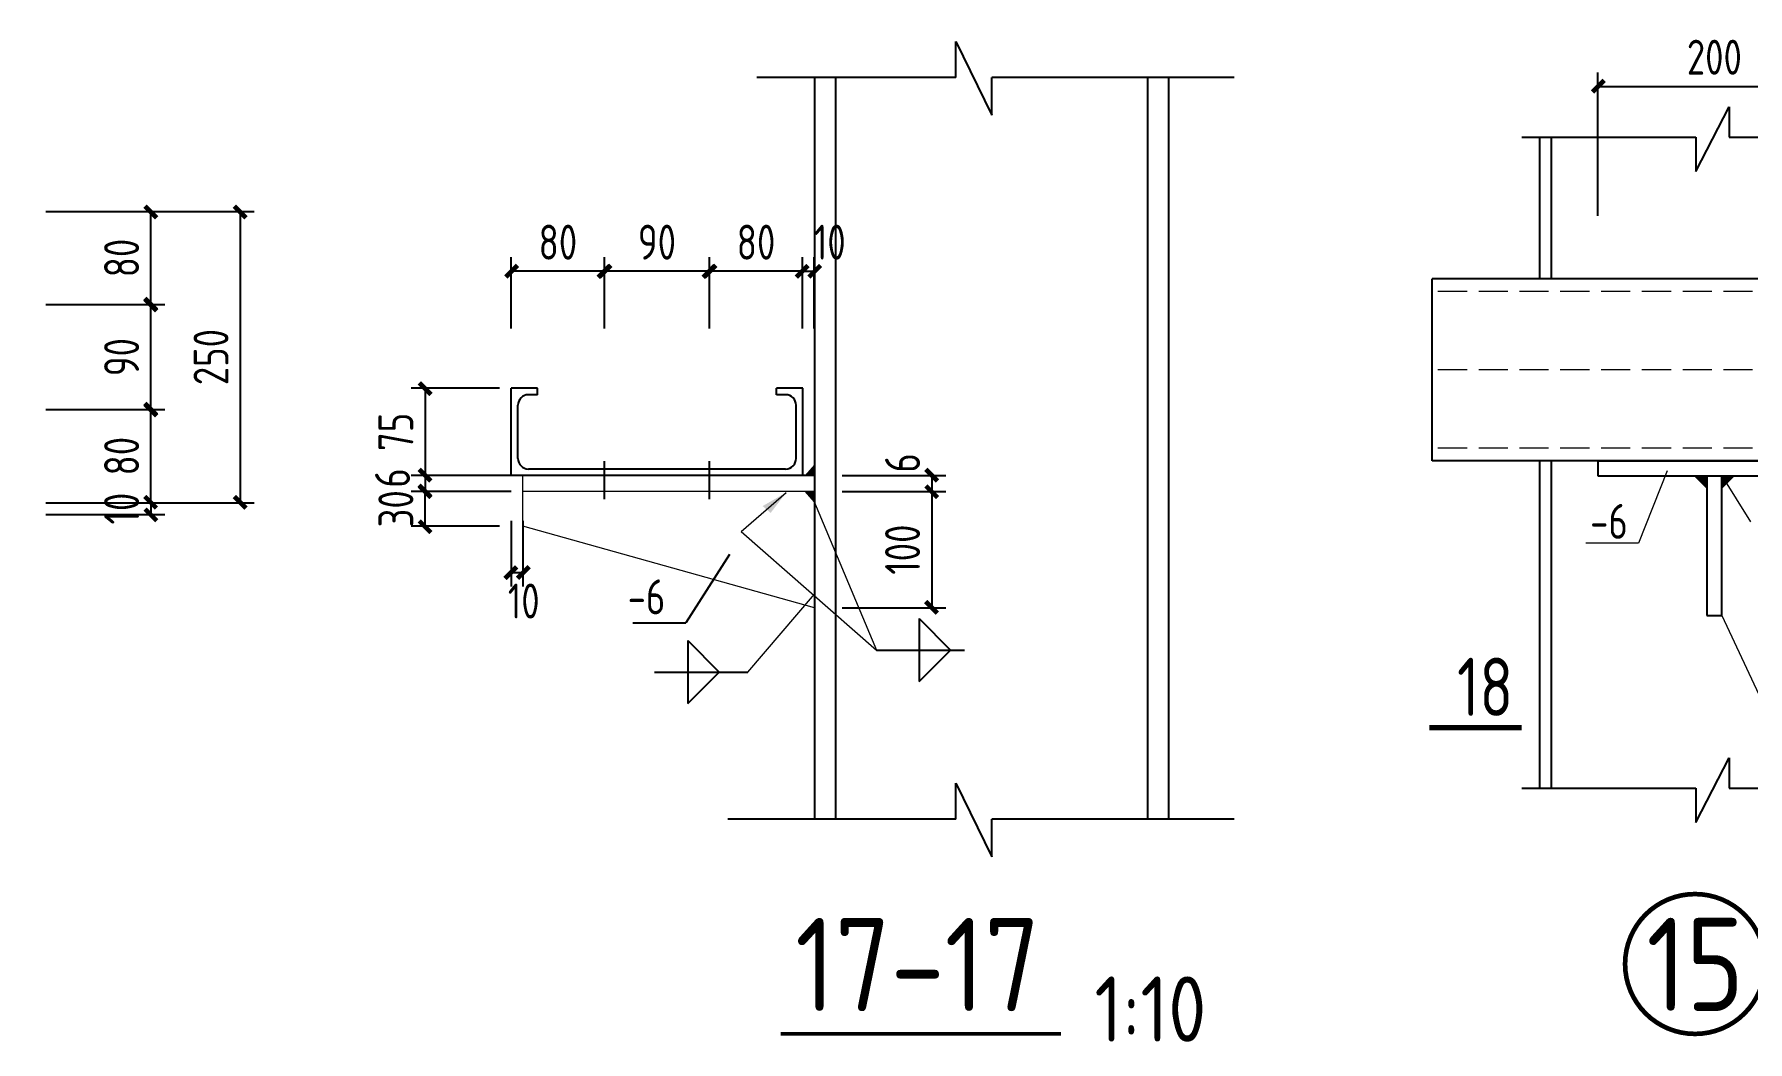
# Model space of a CAD drawing. Header units: millimetres. Extents: x 866309 to 879639, y 39442 to 44891.
# Drawn here: x 875485.7 to 875632.7, y 39644.2 to 39730.7 of the extents above; entities that cross this region are included whole.
import ezdxf

# ---------------------------------------------------------------- set-up
doc = ezdxf.new("R2010")
doc.units = ezdxf.units.MM
doc.header["$LTSCALE"] = 1000
doc.header["$MEASUREMENT"] = 0
doc.linetypes.add('DASH', pattern=[0.35, 0.25, -0.1])
for name, color, linetype, lineweight in [('1', 4, 'Continuous', 70), ('D3', 62, 'Continuous', 9), ('LZ', 64, 'Continuous', 9), ('数字', 3, 'Continuous', 9)]:
    doc.layers.add(name, color=color, linetype=linetype, lineweight=lineweight)
for name, color, linetype in [('D1', 112, 'Continuous'), ('D2', 6, 'Continuous'), ('DIM', 7, 'Continuous'), ('GJ', 6, 'Continuous'), ('PUB_DIM', 3, 'Continuous'), ('文字', 7, 'Continuous'), ('桩', 6, 'Continuous')]:
    doc.layers.add(name, color=color, linetype=linetype)
doc.styles.add('GBHZ', font='gbenor.shx', dxfattribs={"width": 0.9, "bigfont": 'gbcbig.shx'})
doc.dimstyles.new('Y10', dxfattribs={"dimscale": 0, "dimtxt": 3, "dimasz": 0.01, "dimexe": 1.2, "dimexo": 1, "dimgap": 1, "dimtad": 1, "dimdec": 0, "dimlfac": 10, "dimzin": 0, "dimdsep": 46, "dimtxsty": 'GBHZ', "dimblk1": 'DX', "dimblk2": 'DX', "dimsah": 1, "dimcen": 0.09, "dimdle": 1, "dimadec": 0, "dimazin": 0, "dimtfac": 1, "dimtdec": 0, "dimtix": 1, "dimtmove": 2, "dimatfit": 3, "dimldrblk": 'DX', "dimfxl": 0, "dimtolj": 1, "dimtzin": 0, "dimarcsym": 0})

# ---------------------------------------------------------------- blocks, each defined once
blk = doc.blocks.new('DX')
at = {"color": 0, "linetype": 'ByBlock', "const_width": 40}
blk.add_lwpolyline([(-54, -51), (46, 49)], dxfattribs=at)
blk = doc.blocks.new('*D3578')
at = {"layer": 'Defpoints', "color": 0, "linetype": 'ByBlock', "transparency": 16777216}
for p in [(875639.84, 39726.19), (875619.84, 39714.08), (875639.84, 39714.29)]:
    blk.add_point(p, dxfattribs=at)
at = {"layer": 'DIM', "color": 0, "linetype": 'ByBlock', "lineweight": -2, "transparency": 16777216}
for p, q in [((875619.84, 39715.08), (875619.84, 39727.39)), ((875639.84, 39715.29), (875639.84, 39727.39)), ((875619.85, 39726.19), (875639.83, 39726.19))]:
    blk.add_line(p, q, dxfattribs=at)
at = {"layer": 'DIM', "color": 0, "linetype": 'ByBlock', "lineweight": -2, "transparency": 16777216, "xscale": 0.01, "yscale": 0.01, "zscale": 0.01, "rotation": 180}
blk.add_blockref('DX', (875619.84, 39726.19), dxfattribs=at)
at = {"layer": 'DIM', "color": 0, "linetype": 'ByBlock', "lineweight": -2, "transparency": 16777216, "xscale": 0.01, "yscale": 0.01, "zscale": 0.01}
blk.add_blockref('DX', (875639.84, 39726.19), dxfattribs=at)
at = {"layer": 'DIM', "color": 0, "linetype": 'ByBlock', "transparency": 16777216, "insert": (875629.84, 39728.69), "char_height": 3, "attachment_point": 5, "style": 'GBHZ'}
blk.add_mtext('\\A1;200', dxfattribs=at)
blk = doc.blocks.new('*D4936')
at = {"layer": 'Defpoints', "color": 0, "linetype": 'ByBlock', "transparency": 16777216}
for p in [(875490.12, 39715.45), (875490.12, 39690.46), (875503.36, 39690.46)]:
    blk.add_point(p, dxfattribs=at)
at = {"layer": 'dim', "color": 0, "linetype": 'ByBlock', "lineweight": -2, "transparency": 16777216}
for p, q in [((875491.12, 39715.45), (875504.56, 39715.45)), ((875503.36, 39715.44), (875503.36, 39690.47)), ((875491.12, 39690.46), (875504.56, 39690.46))]:
    blk.add_line(p, q, dxfattribs=at)
at = {"layer": 'dim', "color": 0, "linetype": 'ByBlock', "lineweight": -2, "transparency": 16777216, "xscale": 0.01, "yscale": 0.01, "zscale": 0.01}
for p, rotation in [((875503.36, 39715.45), 90), ((875503.36, 39690.46), 270)]:
    blk.add_blockref('DX', p, dxfattribs=dict(at, rotation=rotation))
at = {"layer": 'dim', "color": 0, "linetype": 'ByBlock', "transparency": 16777216, "insert": (875500.86, 39702.96), "char_height": 3, "attachment_point": 5, "rotation": 90, "style": 'GBHZ'}
blk.add_mtext('\\A1;250', dxfattribs=at)
blk = doc.blocks.new('*D4937')
at = {"layer": 'Defpoints', "color": 0, "linetype": 'ByBlock', "transparency": 16777216}
for p in [(875485.7, 39715.45), (875495.69, 39715.45), (875485.7, 39707.46)]:
    blk.add_point(p, dxfattribs=at)
at = {"layer": 'dim', "color": 0, "linetype": 'ByBlock', "lineweight": -2, "transparency": 16777216}
for p, q in [((875486.7, 39715.45), (875496.89, 39715.45)), ((875495.69, 39707.47), (875495.69, 39715.44)), ((875486.7, 39707.46), (875496.89, 39707.46))]:
    blk.add_line(p, q, dxfattribs=at)
at = {"layer": 'dim', "color": 0, "linetype": 'ByBlock', "lineweight": -2, "transparency": 16777216, "xscale": 0.01, "yscale": 0.01, "zscale": 0.01}
for p, rotation in [((875495.69, 39715.45), 90), ((875495.69, 39707.46), 270)]:
    blk.add_blockref('DX', p, dxfattribs=dict(at, rotation=rotation))
at = {"layer": 'dim', "color": 0, "linetype": 'ByBlock', "transparency": 16777216, "insert": (875493.19, 39711.46), "char_height": 3, "attachment_point": 5, "rotation": 90, "style": 'GBHZ'}
blk.add_mtext('\\A1;80', dxfattribs=at)
blk = doc.blocks.new('*D4938')
at = {"layer": 'Defpoints', "color": 0, "linetype": 'ByBlock', "transparency": 16777216}
for p in [(875485.7, 39707.46), (875495.69, 39707.46), (875485.7, 39698.45)]:
    blk.add_point(p, dxfattribs=at)
at = {"layer": 'dim', "color": 0, "linetype": 'ByBlock', "lineweight": -2, "transparency": 16777216}
for p, q in [((875486.7, 39707.46), (875496.89, 39707.46)), ((875495.69, 39698.46), (875495.69, 39707.45)), ((875486.7, 39698.45), (875496.89, 39698.45))]:
    blk.add_line(p, q, dxfattribs=at)
at = {"layer": 'dim', "color": 0, "linetype": 'ByBlock', "lineweight": -2, "transparency": 16777216, "xscale": 0.01, "yscale": 0.01, "zscale": 0.01}
for p, rotation in [((875495.69, 39707.46), 90), ((875495.69, 39698.45), 270)]:
    blk.add_blockref('DX', p, dxfattribs=dict(at, rotation=rotation))
at = {"layer": 'dim', "color": 0, "linetype": 'ByBlock', "transparency": 16777216, "insert": (875493.19, 39702.96), "char_height": 3, "attachment_point": 5, "rotation": 90, "style": 'GBHZ'}
blk.add_mtext('\\A1;90', dxfattribs=at)
blk = doc.blocks.new('*D4939')
at = {"layer": 'Defpoints', "color": 0, "linetype": 'ByBlock', "transparency": 16777216}
for p in [(875485.7, 39698.45), (875495.69, 39698.45), (875485.7, 39690.46)]:
    blk.add_point(p, dxfattribs=at)
at = {"layer": 'dim', "color": 0, "linetype": 'ByBlock', "lineweight": -2, "transparency": 16777216}
for p, q in [((875486.7, 39698.45), (875496.89, 39698.45)), ((875495.69, 39690.47), (875495.69, 39698.44)), ((875486.7, 39690.46), (875496.89, 39690.46))]:
    blk.add_line(p, q, dxfattribs=at)
at = {"layer": 'dim', "color": 0, "linetype": 'ByBlock', "lineweight": -2, "transparency": 16777216, "xscale": 0.01, "yscale": 0.01, "zscale": 0.01}
for p, rotation in [((875495.69, 39698.45), 90), ((875495.69, 39690.46), 270)]:
    blk.add_blockref('DX', p, dxfattribs=dict(at, rotation=rotation))
at = {"layer": 'dim', "color": 0, "linetype": 'ByBlock', "transparency": 16777216, "insert": (875493.19, 39694.46), "char_height": 3, "attachment_point": 5, "rotation": 90, "style": 'GBHZ'}
blk.add_mtext('\\A1;80', dxfattribs=at)
blk = doc.blocks.new('*D4929')
at = {"layer": 'Defpoints', "color": 0, "linetype": 'ByBlock', "transparency": 16777216}
for p in [(875485.7, 39690.46), (875485.7, 39689.46), (875495.69, 39689.46)]:
    blk.add_point(p, dxfattribs=at)
at = {"layer": 'dim', "color": 0, "linetype": 'ByBlock', "lineweight": -2, "transparency": 16777216}
for p, q in [((875486.7, 39690.46), (875496.89, 39690.46)), ((875495.69, 39690.47), (875495.69, 39690.48)), ((875495.69, 39690.46), (875495.69, 39689.46)), ((875486.7, 39689.46), (875496.89, 39689.46)), ((875495.69, 39689.45), (875495.69, 39689.44))]:
    blk.add_line(p, q, dxfattribs=at)
at = {"layer": 'dim', "color": 0, "linetype": 'ByBlock', "lineweight": -2, "transparency": 16777216, "xscale": 0.01, "yscale": 0.01, "zscale": 0.01}
for p, rotation in [((875495.69, 39690.46), 270), ((875495.69, 39689.46), 90)]:
    blk.add_blockref('DX', p, dxfattribs=dict(at, rotation=rotation))
at = {"layer": 'dim', "color": 0, "linetype": 'ByBlock', "transparency": 16777216, "insert": (875493.19, 39689.96), "char_height": 3, "attachment_point": 5, "rotation": 90, "style": 'GBHZ'}
blk.add_mtext('\\A1;10', dxfattribs=at)
blk = doc.blocks.new('*D4940')
at = {"layer": 'Defpoints', "color": 0, "linetype": 'ByBlock', "transparency": 16777216}
for p in [(875526.62, 39700.29), (875519.22, 39692.79), (875526.62, 39692.79)]:
    blk.add_point(p, dxfattribs=at)
at = {"layer": 'DIM', "color": 0, "linetype": 'ByBlock', "lineweight": -2, "transparency": 16777216}
for p, q in [((875525.62, 39700.29), (875518.02, 39700.29)), ((875519.22, 39700.28), (875519.22, 39692.8)), ((875525.62, 39692.79), (875518.02, 39692.79))]:
    blk.add_line(p, q, dxfattribs=at)
at = {"layer": 'DIM', "color": 0, "linetype": 'ByBlock', "lineweight": -2, "transparency": 16777216, "xscale": 0.01, "yscale": 0.01, "zscale": 0.01}
for p, rotation in [((875519.22, 39700.29), 90), ((875519.22, 39692.79), 270)]:
    blk.add_blockref('DX', p, dxfattribs=dict(at, rotation=rotation))
at = {"layer": 'DIM', "color": 0, "linetype": 'ByBlock', "transparency": 16777216, "insert": (875516.72, 39696.54), "char_height": 3, "attachment_point": 5, "rotation": 90, "style": 'GBHZ'}
blk.add_mtext('\\A1;75', dxfattribs=at)
blk = doc.blocks.new('*D4941')
at = {"layer": 'Defpoints', "color": 0, "linetype": 'ByBlock', "transparency": 16777216}
for p in [(875543.62, 39710.32), (875543.62, 39704.41), (875551.62, 39704.41)]:
    blk.add_point(p, dxfattribs=at)
at = {"layer": 'DIM', "color": 0, "linetype": 'ByBlock', "lineweight": -2, "transparency": 16777216}
for p, q in [((875543.62, 39705.41), (875543.62, 39711.52)), ((875551.62, 39705.41), (875551.62, 39711.52)), ((875551.61, 39710.32), (875543.63, 39710.32))]:
    blk.add_line(p, q, dxfattribs=at)
at = {"layer": 'DIM', "color": 0, "linetype": 'ByBlock', "lineweight": -2, "transparency": 16777216, "xscale": 0.01, "yscale": 0.01, "zscale": 0.01, "rotation": 180}
blk.add_blockref('DX', (875543.62, 39710.32), dxfattribs=at)
at = {"layer": 'DIM', "color": 0, "linetype": 'ByBlock', "lineweight": -2, "transparency": 16777216, "xscale": 0.01, "yscale": 0.01, "zscale": 0.01}
blk.add_blockref('DX', (875551.62, 39710.32), dxfattribs=at)
at = {"layer": 'DIM', "color": 0, "linetype": 'ByBlock', "transparency": 16777216, "insert": (875547.62, 39712.82), "char_height": 3, "attachment_point": 5, "style": 'GBHZ'}
blk.add_mtext('\\A1;80', dxfattribs=at)
blk = doc.blocks.new('*D4942')
at = {"layer": 'Defpoints', "color": 0, "linetype": 'ByBlock', "transparency": 16777216}
for p in [(875534.62, 39710.32), (875534.62, 39704.41), (875543.62, 39704.41)]:
    blk.add_point(p, dxfattribs=at)
at = {"layer": 'DIM', "color": 0, "linetype": 'ByBlock', "lineweight": -2, "transparency": 16777216}
for p, q in [((875534.62, 39705.41), (875534.62, 39711.52)), ((875543.62, 39705.41), (875543.62, 39711.52)), ((875543.61, 39710.32), (875534.63, 39710.32))]:
    blk.add_line(p, q, dxfattribs=at)
at = {"layer": 'DIM', "color": 0, "linetype": 'ByBlock', "lineweight": -2, "transparency": 16777216, "xscale": 0.01, "yscale": 0.01, "zscale": 0.01, "rotation": 180}
blk.add_blockref('DX', (875534.62, 39710.32), dxfattribs=at)
at = {"layer": 'DIM', "color": 0, "linetype": 'ByBlock', "lineweight": -2, "transparency": 16777216, "xscale": 0.01, "yscale": 0.01, "zscale": 0.01}
blk.add_blockref('DX', (875543.62, 39710.32), dxfattribs=at)
at = {"layer": 'DIM', "color": 0, "linetype": 'ByBlock', "transparency": 16777216, "insert": (875539.12, 39712.82), "char_height": 3, "attachment_point": 5, "style": 'GBHZ'}
blk.add_mtext('\\A1;90', dxfattribs=at)
blk = doc.blocks.new('*D4943')
at = {"layer": 'Defpoints', "color": 0, "linetype": 'ByBlock', "transparency": 16777216}
for p in [(875526.62, 39710.32), (875526.62, 39704.41), (875534.62, 39704.41)]:
    blk.add_point(p, dxfattribs=at)
at = {"layer": 'DIM', "color": 0, "linetype": 'ByBlock', "lineweight": -2, "transparency": 16777216}
for p, q in [((875526.62, 39705.41), (875526.62, 39711.52)), ((875534.62, 39705.41), (875534.62, 39711.52)), ((875534.61, 39710.32), (875526.63, 39710.32))]:
    blk.add_line(p, q, dxfattribs=at)
at = {"layer": 'DIM', "color": 0, "linetype": 'ByBlock', "lineweight": -2, "transparency": 16777216, "xscale": 0.01, "yscale": 0.01, "zscale": 0.01, "rotation": 180}
blk.add_blockref('DX', (875526.62, 39710.32), dxfattribs=at)
at = {"layer": 'DIM', "color": 0, "linetype": 'ByBlock', "lineweight": -2, "transparency": 16777216, "xscale": 0.01, "yscale": 0.01, "zscale": 0.01}
blk.add_blockref('DX', (875534.62, 39710.32), dxfattribs=at)
at = {"layer": 'DIM', "color": 0, "linetype": 'ByBlock', "transparency": 16777216, "insert": (875530.62, 39712.82), "char_height": 3, "attachment_point": 5, "style": 'GBHZ'}
blk.add_mtext('\\A1;80', dxfattribs=at)
blk = doc.blocks.new('*D4944')
at = {"layer": 'Defpoints', "color": 0, "linetype": 'ByBlock', "transparency": 16777216}
for p in [(875554, 39692.79), (875554, 39691.44), (875562.69, 39691.44)]:
    blk.add_point(p, dxfattribs=at)
at = {"layer": 'DIM', "color": 0, "linetype": 'ByBlock', "lineweight": -2, "transparency": 16777216}
for p, q in [((875555, 39692.79), (875563.89, 39692.79)), ((875562.69, 39692.8), (875562.69, 39692.81)), ((875562.69, 39692.79), (875562.69, 39691.44)), ((875555, 39691.44), (875563.89, 39691.44)), ((875562.69, 39691.43), (875562.69, 39691.42))]:
    blk.add_line(p, q, dxfattribs=at)
at = {"layer": 'DIM', "color": 0, "linetype": 'ByBlock', "lineweight": -2, "transparency": 16777216, "xscale": 0.01, "yscale": 0.01, "zscale": 0.01}
for p, rotation in [((875562.69, 39692.79), 270), ((875562.69, 39691.44), 90)]:
    blk.add_blockref('DX', p, dxfattribs=dict(at, rotation=rotation))
at = {"layer": 'DIM', "color": 0, "linetype": 'ByBlock', "transparency": 16777216, "insert": (875560.19, 39693.88), "char_height": 3, "attachment_point": 5, "rotation": 90, "style": 'GBHZ'}
blk.add_mtext('\\A1;6', dxfattribs=at)
blk = doc.blocks.new('*D4945')
at = {"layer": 'Defpoints', "color": 0, "linetype": 'ByBlock', "transparency": 16777216}
for p in [(875554, 39691.44), (875554, 39681.45), (875562.69, 39681.45)]:
    blk.add_point(p, dxfattribs=at)
at = {"layer": 'DIM', "color": 0, "linetype": 'ByBlock', "lineweight": -2, "transparency": 16777216}
for p, q in [((875555, 39691.44), (875563.89, 39691.44)), ((875562.69, 39691.43), (875562.69, 39681.46)), ((875555, 39681.45), (875563.89, 39681.45))]:
    blk.add_line(p, q, dxfattribs=at)
at = {"layer": 'DIM', "color": 0, "linetype": 'ByBlock', "lineweight": -2, "transparency": 16777216, "xscale": 0.01, "yscale": 0.01, "zscale": 0.01}
for p, rotation in [((875562.69, 39691.44), 90), ((875562.69, 39681.45), 270)]:
    blk.add_blockref('DX', p, dxfattribs=dict(at, rotation=rotation))
at = {"layer": 'DIM', "color": 0, "linetype": 'ByBlock', "transparency": 16777216, "insert": (875560.19, 39686.44), "char_height": 3, "attachment_point": 5, "rotation": 90, "style": 'GBHZ'}
blk.add_mtext('\\A1;100', dxfattribs=at)
blk = doc.blocks.new('*D4946')
at = {"layer": 'Defpoints', "color": 0, "linetype": 'ByBlock', "transparency": 16777216}
for p in [(875526.62, 39689.91), (875527.62, 39689.91), (875527.62, 39684.47)]:
    blk.add_point(p, dxfattribs=at)
at = {"layer": 'DIM', "color": 0, "linetype": 'ByBlock', "lineweight": -2, "transparency": 16777216}
for p, q in [((875526.62, 39688.91), (875526.62, 39683.27)), ((875527.62, 39688.91), (875527.62, 39683.27)), ((875526.61, 39684.47), (875526.6, 39684.47)), ((875526.62, 39684.47), (875527.62, 39684.47)), ((875527.63, 39684.47), (875527.64, 39684.47))]:
    blk.add_line(p, q, dxfattribs=at)
at = {"layer": 'DIM', "color": 0, "linetype": 'ByBlock', "lineweight": -2, "transparency": 16777216, "xscale": 0.01, "yscale": 0.01, "zscale": 0.01}
blk.add_blockref('DX', (875526.62, 39684.47), dxfattribs=at)
at = {"layer": 'DIM', "color": 0, "linetype": 'ByBlock', "lineweight": -2, "transparency": 16777216, "xscale": 0.01, "yscale": 0.01, "zscale": 0.01, "rotation": 180}
blk.add_blockref('DX', (875527.62, 39684.47), dxfattribs=at)
at = {"layer": 'DIM', "color": 0, "linetype": 'ByBlock', "transparency": 16777216, "insert": (875527.69, 39682.03), "char_height": 3, "attachment_point": 5, "style": 'GBHZ'}
blk.add_mtext('\\A1;10', dxfattribs=at)
blk = doc.blocks.new('*D4947')
at = {"layer": 'Defpoints', "color": 0, "linetype": 'ByBlock', "transparency": 16777216}
for p in [(875519.22, 39691.44), (875526.62, 39691.44), (875526.62, 39688.44)]:
    blk.add_point(p, dxfattribs=at)
at = {"layer": 'DIM', "color": 0, "linetype": 'ByBlock', "lineweight": -2, "transparency": 16777216}
for p, q in [((875525.62, 39691.44), (875518.02, 39691.44)), ((875519.22, 39691.45), (875519.22, 39691.46)), ((875519.22, 39688.44), (875519.22, 39691.44)), ((875525.62, 39688.44), (875518.02, 39688.44)), ((875519.22, 39688.43), (875519.22, 39688.42))]:
    blk.add_line(p, q, dxfattribs=at)
at = {"layer": 'DIM', "color": 0, "linetype": 'ByBlock', "lineweight": -2, "transparency": 16777216, "xscale": 0.01, "yscale": 0.01, "zscale": 0.01}
for p, rotation in [((875519.22, 39691.44), 270), ((875519.22, 39688.44), 90)]:
    blk.add_blockref('DX', p, dxfattribs=dict(at, rotation=rotation))
at = {"layer": 'DIM', "color": 0, "linetype": 'ByBlock', "transparency": 16777216, "insert": (875516.72, 39689.94), "char_height": 3, "attachment_point": 5, "rotation": 90, "style": 'GBHZ'}
blk.add_mtext('\\A1;30', dxfattribs=at)
blk = doc.blocks.new('*D4948')
at = {"layer": 'Defpoints', "color": 0, "linetype": 'ByBlock', "transparency": 16777216}
for p in [(875527.68, 39692.79), (875519.22, 39691.44), (875527.62, 39691.44)]:
    blk.add_point(p, dxfattribs=at)
at = {"layer": 'DIM', "color": 0, "linetype": 'ByBlock', "lineweight": -2, "transparency": 16777216}
for p, q in [((875526.68, 39692.79), (875518.02, 39692.79)), ((875519.22, 39692.8), (875519.22, 39692.81)), ((875519.22, 39692.79), (875519.22, 39691.44)), ((875526.62, 39691.44), (875518.02, 39691.44)), ((875519.22, 39691.43), (875519.22, 39691.42))]:
    blk.add_line(p, q, dxfattribs=at)
at = {"layer": 'DIM', "color": 0, "linetype": 'ByBlock', "lineweight": -2, "transparency": 16777216, "xscale": 0.01, "yscale": 0.01, "zscale": 0.01}
for p, rotation in [((875519.22, 39692.79), 270), ((875519.22, 39691.44), 90)]:
    blk.add_blockref('DX', p, dxfattribs=dict(at, rotation=rotation))
at = {"layer": 'DIM', "color": 0, "linetype": 'ByBlock', "transparency": 16777216, "insert": (875516.43, 39692.59), "char_height": 3, "attachment_point": 5, "rotation": 90, "style": 'GBHZ'}
blk.add_mtext('\\A1;6', dxfattribs=at)
blk = doc.blocks.new('*D4949')
at = {"layer": 'Defpoints', "color": 0, "linetype": 'ByBlock', "transparency": 16777216}
for p in [(875552.62, 39710.32), (875551.62, 39704.41), (875552.62, 39704.41)]:
    blk.add_point(p, dxfattribs=at)
at = {"layer": 'DIM', "color": 0, "linetype": 'ByBlock', "lineweight": -2, "transparency": 16777216}
for p, q in [((875551.62, 39705.41), (875551.62, 39711.52)), ((875552.62, 39705.41), (875552.62, 39711.52)), ((875551.61, 39710.32), (875551.6, 39710.32)), ((875551.62, 39710.32), (875552.62, 39710.32)), ((875552.63, 39710.32), (875552.64, 39710.32))]:
    blk.add_line(p, q, dxfattribs=at)
at = {"layer": 'DIM', "color": 0, "linetype": 'ByBlock', "lineweight": -2, "transparency": 16777216, "xscale": 0.01, "yscale": 0.01, "zscale": 0.01}
blk.add_blockref('DX', (875551.62, 39710.32), dxfattribs=at)
at = {"layer": 'DIM', "color": 0, "linetype": 'ByBlock', "lineweight": -2, "transparency": 16777216, "xscale": 0.01, "yscale": 0.01, "zscale": 0.01, "rotation": 180}
blk.add_blockref('DX', (875552.62, 39710.32), dxfattribs=at)
at = {"layer": 'DIM', "color": 0, "linetype": 'ByBlock', "transparency": 16777216, "insert": (875553.95, 39712.82), "char_height": 3, "attachment_point": 5, "style": 'GBHZ'}
blk.add_mtext('\\A1;10', dxfattribs=at)

msp = doc.modelspace()

# ---------------------------------------------------------------- linework, layer by layer
at = {"linetype": 'ByBlock', "ltscale": 0.5, "const_width": 0.4}
msp.add_lwpolyline([(875622.18, 39650.889, 1), (875634.18, 39650.889, 1)], format="xyb", close=True, dxfattribs=at)
at = {"layer": '1', "color": 2, "const_width": 0.48}
msp.add_lwpolyline([(875605.387, 39671.167), (875613.309, 39671.167)], dxfattribs=at)
at = {"layer": 'D1'}
for p, q in [((875564.765, 39726.954), (875564.765, 39730.04)), ((875564.765, 39730.04), (875567.842, 39723.719)), ((875564.765, 39726.954), (875547.681, 39726.954)), ((875567.842, 39723.719), (875567.842, 39726.954)), ((875588.639, 39726.954), (875567.842, 39726.954)), ((875561.611, 39680.533), (875561.611, 39675.124)), ((875561.611, 39680.533), (875564.316, 39677.828)), ((875541.761, 39678.639), (875544.466, 39675.935)), ((875541.761, 39678.639), (875541.761, 39673.23)), ((875557.969, 39677.828), (875565.492, 39677.828)), ((875561.611, 39675.124), (875564.316, 39677.828)), ((875538.905, 39675.935), (875546.91, 39675.935)), ((875541.761, 39673.23), (875544.466, 39675.935)), ((875564.765, 39666.392), (875567.842, 39660.07)), ((875564.765, 39663.306), (875564.765, 39666.392)), ((875564.765, 39663.306), (875545.191, 39663.306)), ((875567.842, 39660.07), (875567.842, 39663.306)), ((875588.639, 39663.306), (875567.842, 39663.306))]:
    msp.add_line(p, q, dxfattribs=at)
at = {"layer": 'D1', "color": 251}
for p, q in [((875628.236, 39718.888), (875631.111, 39724.437)), ((875631.111, 39724.437), (875631.111, 39721.82)), ((875613.309, 39721.82), (875628.236, 39721.82)), ((875628.236, 39721.82), (875628.236, 39718.888)), ((875631.111, 39721.82), (875646.219, 39721.82)), ((875628.236, 39663.037), (875631.111, 39668.587)), ((875631.111, 39668.587), (875631.111, 39665.97)), ((875613.309, 39665.97), (875628.236, 39665.97)), ((875628.236, 39665.97), (875628.236, 39663.037)), ((875631.111, 39665.97), (875646.219, 39665.97))]:
    msp.add_line(p, q, dxfattribs=at)
at = {"layer": 'D2'}
for p, q in [((875552.622, 39726.954), (875552.622, 39663.362)), ((875554.425, 39726.954), (875554.425, 39663.362)), ((875581.202, 39726.954), (875581.202, 39663.362)), ((875583.005, 39726.954), (875583.005, 39663.362)), ((875614.839, 39721.82), (875614.839, 39709.665)), ((875615.839, 39721.82), (875615.839, 39709.665)), ((875668.121, 39709.665), (875605.637, 39709.665)), ((875528.882, 39700.292), (875526.622, 39700.292)), ((875526.622, 39692.794), (875526.622, 39700.292)), ((875528.882, 39700.292), (875526.622, 39700.292)), ((875528.882, 39699.729), (875528.094, 39699.729)), ((875528.882, 39699.729), (875528.882, 39700.292)), ((875551.625, 39700.292), (875549.372, 39700.292)), ((875549.372, 39699.729), (875549.372, 39700.292)), ((875551.625, 39700.292), (875549.372, 39700.292)), ((875550.16, 39699.729), (875549.372, 39699.729)), ((875551.625, 39692.794), (875551.625, 39700.292)), ((875527.192, 39694.259), (875527.192, 39698.827)), ((875551.062, 39694.259), (875551.062, 39698.827)), ((875550.16, 39693.358), (875528.094, 39693.358)), ((875534.622, 39690.766), (875534.622, 39694.034)), ((875543.622, 39690.766), (875543.622, 39694.034)), ((875668.121, 39694.065), (875605.637, 39694.065)), ((875614.839, 39694.065), (875614.839, 39665.97)), ((875615.839, 39694.065), (875615.839, 39665.97)), ((875619.839, 39694.065), (875619.839, 39692.78)), ((875619.839, 39694.065), (875639.839, 39694.065)), ((875552.622, 39692.794), (875526.622, 39692.794)), ((875552.622, 39692.794), (875552.622, 39681.445)), ((875619.839, 39692.78), (875639.839, 39692.78)), ((875629.197, 39692.78), (875629.197, 39680.777)), ((875630.482, 39680.777), (875630.482, 39692.78)), ((875629.197, 39680.777), (875630.482, 39680.777))]:
    msp.add_line(p, q, dxfattribs=at)
for centre, start, end in [((875528.094, 39698.827), 90, 180), ((875550.16, 39698.827), 0, 90), ((875528.094, 39694.259), 180, 270), ((875550.16, 39694.259), 270, 0)]:
    msp.add_arc(centre, 0.902, start, end, dxfattribs=at)
at = {"layer": 'D3'}
for p, q in [((875552.622, 39693.696), (875551.851, 39692.794)), ((875527.622, 39688.442), (875527.622, 39692.794)), ((875628.126, 39692.78), (875629.197, 39691.71)), ((875631.552, 39692.78), (875630.482, 39691.71)), ((875552.622, 39691.442), (875527.622, 39691.442)), ((875546.348, 39687.999), (875550.214, 39691.34)), ((875552.622, 39690.54), (875551.851, 39691.442)), ((875552.397, 39691.033), (875557.969, 39677.828)), ((875552.622, 39681.445), (875527.622, 39688.442)), ((875546.348, 39687.999), (875557.969, 39677.828)), ((875546.91, 39675.935), (875552.622, 39682.629))]:
    msp.add_line(p, q, dxfattribs=at)
at = {"layer": 'D3', "color": 251}
for p, q in [((875625.795, 39693.208), (875623.342, 39686.983)), ((875630.482, 39692.78), (875632.934, 39688.819)), ((875623.342, 39686.983), (875618.815, 39686.983)), ((875630.482, 39680.777), (875633.648, 39674.018))]:
    msp.add_line(p, q, dxfattribs=at)
at = {"layer": 'D3'}
for points in [[(875552.622, 39693.696), (875552.622, 39692.794), (875551.851, 39692.794), (875552.622, 39692.794)], [(875628.126, 39692.78), (875629.197, 39692.78), (875629.197, 39691.71), (875629.197, 39692.78)], [(875631.552, 39692.78), (875630.482, 39692.78), (875630.482, 39691.71), (875630.482, 39692.78)], [(875548.188, 39690.178), (875550.214, 39691.34), (875548.188, 39690.178), (875548.872, 39689.591)], [(875552.622, 39690.54), (875552.622, 39691.442), (875551.851, 39691.442), (875552.622, 39691.442)]]:
    msp.add_solid(points, dxfattribs=at)
at = {"layer": 'GJ', "linetype": 'Continuous'}
msp.add_line((875605.637, 39694.065), (875605.637, 39709.665), dxfattribs=at)
at = {"layer": 'LZ', "color": 251, "linetype": 'DASH', "ltscale": 0.01}
for p, q in [((875668.121, 39708.594), (875605.637, 39708.594)), ((875668.121, 39701.865), (875605.637, 39701.865)), ((875668.121, 39695.135), (875605.637, 39695.135))]:
    msp.add_line(p, q, dxfattribs=at)
at = {"layer": '文字', "color": 6, "const_width": 0.32}
msp.add_lwpolyline([(875549.729, 39644.889), (875573.774, 39644.889)], dxfattribs=at)
at = {"layer": '桩'}
for p in [(875545.357, 39686.036), (875537.036, 39680.157)]:
    msp.add_line(p, (875541.586, 39680.157), dxfattribs=at)

# ---------------------------------------------------------------- texts
at = {"layer": 'PUB_DIM', "style": 'GBHZ', "width": 0.9}
msp.add_text('18', height=5, dxfattribs=at).set_placement((875607.765, 39672.167))
at = {"layer": '数字', "style": 'GBHZ', "width": 0.9}
for p in [(875619.179, 39687.37), (875536.606, 39680.887)]:
    msp.add_text('-6', height=3, dxfattribs=at).set_placement(p)
at = {"layer": '文字', "color": 6, "style": 'GBHZ'}
for s, height, p in [('17-17', 8, (875550.98, 39646.84)), ('15', 8, (875624.012, 39646.855)), ('1:10', 5.6, (875576.654, 39644.219))]:
    msp.add_text(s, height=height, dxfattribs=at).set_placement(p)

# ---------------------------------------------------------------- dimensions: what is measured, and where the dimension line sits
at = {"layer": 'DIM', "linetype": 'ByBlock'}
dim = msp.add_linear_dim(base=(875639.839, 39726.19), p1=(875619.839, 39714.079), p2=(875639.839, 39714.293), dimstyle='Y10', override={"dimscale": 1}, dxfattribs=at)
dim.commit()
dim.dimension.update_dxf_attribs({"geometry": '*D3578', "text_midpoint": (875629.839, 39728.69)})
at = {"layer": 'dim', "linetype": 'ByBlock'}
for base, p1, p2, angle, picture, middle in [((875495.686, 39715.454), (875485.696, 39707.457), (875485.696, 39715.454), 90, '*D4937', (875493.186, 39711.456)), ((875503.364, 39690.457), (875490.117, 39715.454), (875490.117, 39690.457), 90, '*D4936', (875500.864, 39702.956)), ((875495.686, 39707.457), (875485.696, 39698.454), (875485.696, 39707.457), 90, '*D4938', (875493.186, 39702.955)), ((875495.686, 39698.454), (875485.696, 39690.457), (875485.696, 39698.454), 90, '*D4939', (875493.186, 39694.455)), ((875495.686, 39689.456), (875485.696, 39690.457), (875485.696, 39689.456), 270, '*D4929', (875493.186, 39689.957))]:
    dim = msp.add_linear_dim(base=base, p1=p1, p2=p2, angle=angle, dimstyle='Y10', override={"dimscale": 1}, dxfattribs=at)
    dim.commit()
    dim.dimension.update_dxf_attribs({"geometry": picture, "text_midpoint": middle})
at = {"layer": 'DIM', "linetype": 'ByBlock'}
for base, p1, p2, angle, picture, middle in [((875526.622, 39710.317), (875534.622, 39704.409), (875526.622, 39704.409), 180, '*D4943', (875530.622, 39712.817)), ((875534.622, 39710.317), (875543.622, 39704.409), (875534.622, 39704.409), 180, '*D4942', (875539.122, 39712.817)), ((875543.622, 39710.317), (875551.622, 39704.409), (875543.622, 39704.409), 180, '*D4941', (875547.622, 39712.817)), ((875519.222, 39692.794), (875526.622, 39700.292), (875526.622, 39692.794), 270, '*D4940', (875516.722, 39696.543)), ((875519.222, 39691.442), (875526.622, 39688.442), (875526.622, 39691.442), 90, '*D4947', (875516.722, 39689.942)), ((875562.694, 39681.445), (875554, 39691.442), (875554, 39681.445), 270, '*D4945', (875560.194, 39686.443))]:
    dim = msp.add_linear_dim(base=base, p1=p1, p2=p2, angle=angle, dimstyle='Y10', override={"dimscale": 1}, dxfattribs=at)
    dim.commit()
    dim.dimension.update_dxf_attribs({"geometry": picture, "text_midpoint": middle})
dim = msp.add_linear_dim(base=(875552.622, 39710.317), p1=(875551.622, 39704.409), p2=(875552.622, 39704.409), dimstyle='Y10', override={"dimscale": 1}, dxfattribs=at)
dim.commit()
dim.dimension.update_dxf_attribs({"geometry": '*D4949', "text_midpoint": (875553.949, 39712.817), "dimtype": 160})
for base, p1, p2, picture, middle in [((875562.694, 39691.442), (875554, 39692.794), (875554, 39691.442), '*D4944', (875560.194, 39693.875)), ((875519.222, 39691.442), (875527.676, 39692.794), (875527.622, 39691.442), '*D4948', (875516.428, 39692.589))]:
    dim = msp.add_linear_dim(base=base, p1=p1, p2=p2, angle=270, text='6', dimstyle='Y10', override={"dimscale": 1}, dxfattribs=at)
    dim.commit()
    dim.dimension.update_dxf_attribs({"geometry": picture, "text_midpoint": middle, "dimtype": 160})
dim = msp.add_linear_dim(base=(875527.622, 39684.473), p1=(875526.622, 39689.914), p2=(875527.622, 39689.914), angle=180, dimstyle='Y10', override={"dimscale": 1}, dxfattribs=at)
dim.commit()
dim.dimension.update_dxf_attribs({"geometry": '*D4946', "text_midpoint": (875527.694, 39682.034), "dimtype": 160})

doc.saveas('drawing.dxf')
